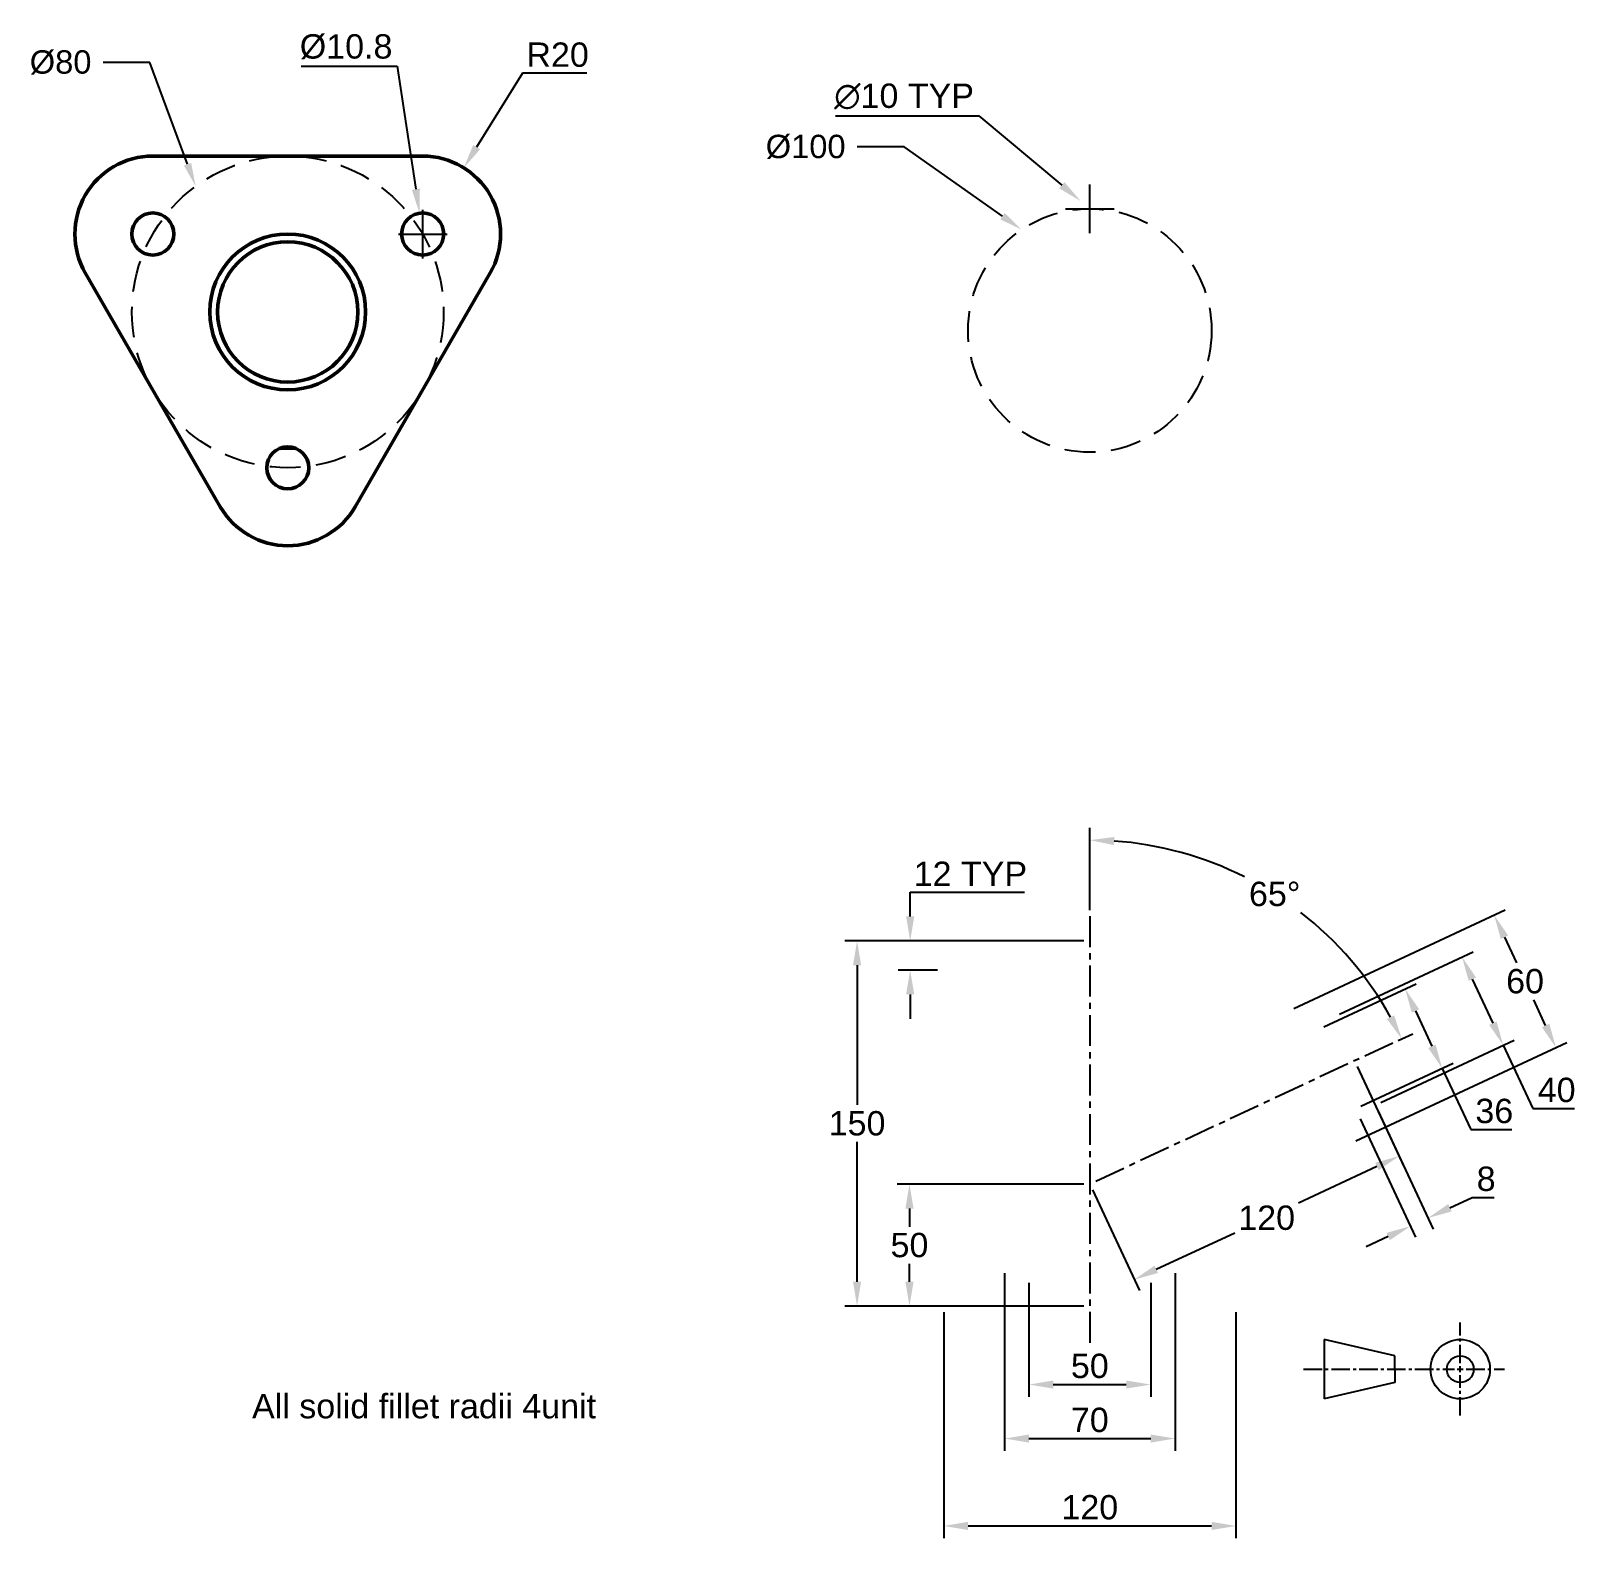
# Paper-space layout 'Layout1' of a CAD drawing. Header units: millimetres. Extents: x 59 to 217, y 15 to 170.
import ezdxf
from ezdxf import colors
from ezdxf.entities.mleader import LeaderData, LeaderLine
from ezdxf.math import Vec2, Vec3

# ---------------------------------------------------------------- set-up
doc = ezdxf.new("R2010")
doc.units = ezdxf.units.MM
for name, pattern in [('CENTER', [50.800000000000004, 31.75, -6.35, 6.35, -6.35]), ('CENTER2', [28.575000000000003, 19.05, -3.175, 3.175, -3.175]), ('HIDDEN2', [4.762499999999999, 3.175, -1.5875])]:
    doc.linetypes.add(name, pattern=pattern)
doc.layers.add('Layer1', color=252, linetype='Continuous')
doc.styles.get("Standard").update_dxf_attribs({"font": 'arial.ttf'})
doc.dimstyles.new('ISO-25', dxfattribs={"dimtxt": 2.5, "dimasz": 2.5, "dimexe": 1.25, "dimexo": 0.625, "dimtad": 1, "dimtih": 1, "dimtoh": 1, "dimdsep": 46, "dimtxsty": 'Standard', "dimcen": 2.5, "dimadec": 0, "dimazin": 0, "dimtfac": 1, "dimtofl": 0, "dimtmove": 0, "dimatfit": 3, "dimfxl": 1, "dimarcsym": 0})

# ---------------------------------------------------------------- blocks, each defined once
blk = doc.blocks.new('*U28')
at = {"color": 0, "linetype": 'CENTER2', "ltscale": 0.1, "transparency": 16777216}
for p, q in [((0, 0.6099101490619433), (0, 4.810949775116569)), ((-16.09388973256614, 0), (-0.6099101490619425, 0)), ((0.6099101490619433, 0), (4.539240065820422, 0)), ((0, -4.766075361509706), (0, -0.6099101490619434))]:
    blk.add_line(p, q, dxfattribs=at)
at = {"color": 0, "linetype": 'Continuous', "ltscale": 0.1, "transparency": 16777216}
for p, q in [((-0.3049550745309716, 0), (0.3049550745309716, 0)), ((0, -0.3049550745309716), (0, 0.3049550745309716))]:
    blk.add_line(p, q, dxfattribs=at)
blk = doc.blocks.new('*D29')
at = {"layer": 'Defpoints', "color": 0, "transparency": 16777216}
for p in [(167.2718390962896, 76.57958217067193), (143.3736723160836, 39.07958217092474), (167.2719768414809, 39.07958217092474)]:
    blk.add_point(p, dxfattribs=at)
at = {"layer": 'Layer1', "color": 0, "lineweight": -2, "transparency": 16777216}
for p, q in [((166.6468390962896, 76.57958217067193), (142.1236723160835, 76.57958217067191)), ((143.3736723160835, 74.07958217067191), (143.3736723160836, 59.73101464010256)), ((143.3736723160836, 41.57958217092474), (143.3736723160836, 55.9281497014941)), ((166.6469768414809, 39.07958217092474), (142.1236723160836, 39.07958217092474))]:
    blk.add_line(p, q, dxfattribs=at)
at = {"layer": 'Layer1', "color": 0, "transparency": 16777216}
for points in [[(142.9570056494169, 74.07958217067191), (143.7903389827502, 74.07958217067191), (143.3736723160835, 76.57958217067191)], [(142.9570056494169, 41.57958217092474), (143.7903389827502, 41.57958217092474), (143.3736723160836, 39.07958217092474)]]:
    blk.add_solid(points, dxfattribs=at)
at = {"layer": 'Layer1', "color": 0, "transparency": 16777216, "insert": (143.3736723160835, 57.82958217079828), "char_height": 2.5, "attachment_point": 5}
blk.add_mtext('150', dxfattribs=at)
blk = doc.blocks.new('*D34')
at = {"layer": 'Defpoints', "color": 0, "transparency": 16777216}
for p in [(148.7548462258328, 51.57953934975203), (167.2718390962897, 51.57953934975203), (152.2719768415823, 39.07952707284804)]:
    blk.add_point(p, dxfattribs=at)
at = {"layer": 'Layer1', "color": 0, "lineweight": -2, "transparency": 16777216}
for p, q in [((166.6468390962897, 51.57953934975203), (147.5048462258328, 51.57953934975203)), ((148.7548462258328, 49.07953934975203), (148.7548462258328, 47.23096568060426)), ((148.7548462258328, 41.57952707284804), (148.7548462258328, 43.4281007419958)), ((151.6469768415823, 39.07952707284804), (147.5048462258328, 39.07952707284804))]:
    blk.add_line(p, q, dxfattribs=at)
at = {"layer": 'Layer1', "color": 0, "transparency": 16777216}
for points in [[(148.3381795591662, 49.07953934975203), (149.1715128924995, 49.07953934975203), (148.7548462258328, 51.57953934975203)], [(148.3381795591662, 41.57952707284804), (149.1715128924995, 41.57952707284804), (148.7548462258328, 39.07952707284804)]]:
    blk.add_solid(points, dxfattribs=at)
at = {"layer": 'Layer1', "color": 0, "transparency": 16777216, "insert": (148.7548462258328, 45.32953321129998), "char_height": 2.5, "attachment_point": 5}
blk.add_mtext('50', dxfattribs=at)
blk = doc.blocks.new('*D37')
at = {"layer": 'Defpoints', "color": 0, "transparency": 16777216}
for p in [(152.2719768415823, 39.07952707284803), (182.2719768413799, 39.07963726900143), (182.2719768413799, 16.50447911727576)]:
    blk.add_point(p, dxfattribs=at)
at = {"layer": 'Layer1', "color": 0, "lineweight": -2, "transparency": 16777216}
for p, q in [((152.2719768415823, 38.45452707284803), (152.2719768415823, 15.25447911727576)), ((182.2719768413799, 38.45463726900143), (182.2719768413799, 15.25447911727576)), ((154.7719768415823, 16.50447911727576), (179.7719768413799, 16.50447911727576))]:
    blk.add_line(p, q, dxfattribs=at)
at = {"layer": 'Layer1', "color": 0, "transparency": 16777216}
for points in [[(154.7719768415823, 16.92114578394243), (154.7719768415823, 16.0878124506091), (152.2719768415823, 16.50447911727576)], [(179.7719768413799, 16.92114578394243), (179.7719768413799, 16.0878124506091), (182.2719768413799, 16.50447911727576)]]:
    blk.add_solid(points, dxfattribs=at)
at = {"layer": 'Layer1', "color": 0, "transparency": 16777216, "insert": (167.2719768414811, 18.40591158657999), "char_height": 2.5, "attachment_point": 5}
blk.add_mtext('120', dxfattribs=at)
blk = doc.blocks.new('*D38')
at = {"layer": 'Defpoints', "color": 0, "transparency": 16777216}
for p in [(158.5219621487195, 43.0795500303534), (176.0219621486012, 43.07961431144258), (176.0219621486012, 25.47529388593998)]:
    blk.add_point(p, dxfattribs=at)
at = {"layer": 'Layer1', "color": 0, "lineweight": -2, "transparency": 16777216}
for p, q in [((158.5219621487195, 42.4545500303534), (158.5219621487195, 24.22529388593998)), ((176.0219621486012, 42.45461431144258), (176.0219621486012, 24.22529388593998)), ((161.0219621487195, 25.47529388593998), (173.5219621486012, 25.47529388593998))]:
    blk.add_line(p, q, dxfattribs=at)
at = {"layer": 'Layer1', "color": 0, "transparency": 16777216}
for points in [[(161.0219621487195, 25.89196055260665), (161.0219621487195, 25.05862721927332), (158.5219621487195, 25.47529388593998)], [(173.5219621486012, 25.89196055260665), (173.5219621486012, 25.05862721927332), (176.0219621486012, 25.47529388593998)]]:
    blk.add_solid(points, dxfattribs=at)
at = {"layer": 'Layer1', "color": 0, "transparency": 16777216, "insert": (167.2719621486604, 27.37672635524421), "char_height": 2.5, "attachment_point": 5}
blk.add_mtext('70', dxfattribs=at)
blk = doc.blocks.new('*D39')
at = {"layer": 'Defpoints', "color": 0, "transparency": 16777216}
for p in [(161.021965821908, 42.07955921337261), (173.5219658218234, 42.07960512843638), (173.5219658218234, 31.02092538780539)]:
    blk.add_point(p, dxfattribs=at)
at = {"layer": 'Layer1', "color": 0, "lineweight": -2, "transparency": 16777216}
for p, q in [((161.021965821908, 41.45455921337261), (161.021965821908, 29.77092538780539)), ((173.5219658218234, 41.45460512843638), (173.5219658218234, 29.77092538780539)), ((163.521965821908, 31.02092538780539), (171.0219658218234, 31.02092538780539))]:
    blk.add_line(p, q, dxfattribs=at)
at = {"layer": 'Layer1', "color": 0, "transparency": 16777216}
for points in [[(163.521965821908, 31.43759205447206), (163.521965821908, 30.60425872113872), (161.021965821908, 31.02092538780539)], [(171.0219658218234, 31.43759205447206), (171.0219658218234, 30.60425872113872), (173.5219658218234, 31.02092538780539)]]:
    blk.add_solid(points, dxfattribs=at)
at = {"layer": 'Layer1', "color": 0, "transparency": 16777216, "insert": (167.2719658218657, 32.92235785710962), "char_height": 2.5, "attachment_point": 5}
blk.add_mtext('50', dxfattribs=at)
blk = doc.blocks.new('*D40')
at = {"layer": 'Defpoints', "color": 0, "transparency": 16777216}
for p in [(192.3480732288144, 68.78966895824524), (209.7176480102711, 65.85545550810895), (196.5742558462211, 59.72659108787856)]:
    blk.add_point(p, dxfattribs=at)
at = {"layer": 'Layer1', "color": 0, "lineweight": -2, "transparency": 16777216}
for p, q in [((192.9145155957123, 69.05380537183316), (206.6243501266602, 75.44680620565146)), ((206.548011047216, 72.65276391088396), (208.6611023559194, 68.12122497570061)), ((197.140698213119, 59.99072750146648), (210.8505327440669, 66.38372833528477)), ((209.7176480102711, 65.85545550810895), (212.7492765421377, 59.35410714110627)), ((212.7492765421377, 59.35410714110627), (217.0475371151254, 59.35410714110626))]:
    blk.add_line(p, q, dxfattribs=at)
at = {"layer": 'Layer1', "color": 0, "transparency": 16777216}
for points in [[(206.9256392918146, 72.8288548532759), (206.1703828026174, 72.47667296849201), (205.4914653928643, 74.91853337847562)], [(209.038730600518, 68.29731591809255), (208.2834741113208, 67.94513403330865), (209.7176480102711, 65.85545550810895)]]:
    blk.add_solid(points, dxfattribs=at)
at = {"layer": 'Layer1', "color": 0, "transparency": 16777216, "insert": (215.2109068286316, 61.25553961041052), "char_height": 2.5, "attachment_point": 5}
blk.add_mtext('40', dxfattribs=at)
blk = doc.blocks.new('*D41')
at = {"layer": 'Defpoints', "color": 0, "transparency": 16777216}
for p in [(190.7467667856099, 67.49127854124518), (203.4553970179625, 63.48700887258863), (194.5503311412768, 59.33450845791495)]:
    blk.add_point(p, dxfattribs=at)
at = {"layer": 'Layer1', "color": 0, "lineweight": -2, "transparency": 16777216}
for p, q in [((191.3132091525078, 67.75541495483314), (200.7847173960914, 72.17205178309479)), ((200.7083783166475, 69.37800948832728), (202.3988513636106, 65.75277834018021)), ((195.1167735081746, 59.59864487150291), (204.5882817517582, 64.01528169976454)), ((203.4553970179625, 63.48700887258863), (206.390002480521, 57.19372714916721)), ((206.390002480521, 57.19372714916721), (210.5927650998935, 57.1937271491672))]:
    blk.add_line(p, q, dxfattribs=at)
at = {"layer": 'Layer1', "color": 0, "transparency": 16777216}
for points in [[(201.0860065612461, 69.55410043071925), (200.3307500720489, 69.20191854593531), (199.6518326622956, 71.64377895591888)], [(202.7764796082092, 65.92886928257218), (202.0212231190121, 65.57668739778825), (203.4553970179625, 63.48700887258863)]]:
    blk.add_solid(points, dxfattribs=at)
at = {"layer": 'Layer1', "color": 0, "transparency": 16777216, "insert": (208.8038837902072, 59.09601227877157), "char_height": 2.5, "attachment_point": 5}
blk.add_mtext('36', dxfattribs=at)
blk = doc.blocks.new('*D42')
at = {"layer": 'Defpoints', "color": 0, "transparency": 16777216}
for p in [(187.6662964263146, 69.3649653788734), (215.1333097525188, 65.62237525509072), (194.0055703524253, 55.77034857332363)]:
    blk.add_point(p, dxfattribs=at)
at = {"layer": 'Layer1', "color": 0, "lineweight": -2, "transparency": 16777216}
for p, q in [((188.2327387932125, 69.62910179246136), (209.9269205602039, 79.74526488781638)), ((209.8505814807598, 76.95122259304888), (211.0770202675623, 74.32111612716984)), ((214.076764098167, 67.88814472268233), (212.8503253113646, 70.51825118856138)), ((194.5720127193232, 56.03448498691158), (216.2661944863146, 66.1506480822666))]:
    blk.add_line(p, q, dxfattribs=at)
at = {"layer": 'Layer1', "color": 0, "transparency": 16777216}
for points in [[(210.2282097253584, 77.12731353544083), (209.4729532361612, 76.77513165065692), (208.794035826408, 79.2169920606405)], [(214.4543923427656, 68.06423566507428), (213.6991358535684, 67.71205378029036), (215.1333097525188, 65.62237525509072)]]:
    blk.add_solid(points, dxfattribs=at)
at = {"layer": 'Layer1', "color": 0, "transparency": 16777216, "insert": (211.9636727894635, 72.41968365786559), "char_height": 2.5, "attachment_point": 5}
blk.add_mtext('60', dxfattribs=at)
blk = doc.blocks.new('*D43')
at = {"layer": 'Defpoints', "color": 0, "transparency": 16777216}
for p in [(167.2718390962896, 79.11849698600659), (191.5192512495284, 77.28029474459925), (198.3851005146327, 66.08789141930353), (167.2718390962896, 51.57953934975199), (167.2718390962896, 34.86526309186978)]:
    blk.add_point(p, dxfattribs=at)
at = {"layer": 'Layer1', "color": 0, "lineweight": -2, "transparency": 16777216}
for p, q in [((167.2718390962896, 79.74349698600659), (167.2718390962896, 88.163175222597)), ((198.9515428815306, 66.35202783289142), (200.4278731659625, 67.04045195048813))]:
    blk.add_line(p, q, dxfattribs=at)
for start, end in [(63.25533502536549, 85.94524196828819), (29.05475803171127, 52.14607188085872)]:
    blk.add_arc((167.2718390962896, 51.57953934975199), 35.33363587284502, start, end, dxfattribs=at)
at = {"layer": 'Layer1', "color": 0, "transparency": 16777216}
for points in [[(169.7555337466008, 86.40832673529945), (169.7850146262481, 87.24113843201107), (167.2718390962897, 86.91317522259699)], [(198.5301101687999, 68.92849291778109), (197.7877856010461, 68.54981273536654), (199.2949884321667, 66.5121791233123)]]:
    blk.add_solid(points, dxfattribs=at)
at = {"layer": 'Layer1', "color": 0, "transparency": 16777216, "insert": (186.2565878122386, 81.37962559437668), "char_height": 2.5, "attachment_point": 5}
blk.add_mtext('65°', dxfattribs=at)
blk = doc.blocks.new('*D44')
at = {"layer": 'Defpoints', "color": 0, "transparency": 16777216}
for p in [(148.8271857292834, 76.57952707259523), (152.271839096391, 76.57952707259523), (152.2718501160062, 73.57952707261569)]:
    blk.add_point(p, dxfattribs=at)
at = {"layer": 'Layer1', "color": 0, "lineweight": -2, "transparency": 16777216}
for p, q in [((148.8271857292834, 79.07952707259523), (148.8271857292834, 81.57952707259523)), ((148.8271857292834, 81.57952707259523), (160.5674654018619, 81.57952707259524)), ((151.646839096391, 76.57952707259523), (147.5771857292834, 76.57952707259523)), ((151.6468501160062, 73.57952707261569), (147.5771857292834, 73.57952707261569)), ((148.8271857292834, 71.07952707261569), (148.8271857292834, 68.57952707261569))]:
    blk.add_line(p, q, dxfattribs=at)
at = {"layer": 'Layer1', "color": 0, "transparency": 16777216}
for points in [[(148.4105190626168, 79.07952707259523), (149.2438523959501, 79.07952707259523), (148.8271857292834, 76.57952707259523)], [(148.4105190626168, 71.07952707261569), (149.2438523959501, 71.07952707261569), (148.8271857292834, 73.57952707261569)]]:
    blk.add_solid(points, dxfattribs=at)
at = {"layer": 'Layer1', "color": 0, "transparency": 16777216, "insert": (155.0098255655726, 83.46049569469612), "char_height": 2.5, "attachment_point": 5}
blk.add_mtext('12 TYP', dxfattribs=at)
blk = doc.blocks.new('*D46')
at = {"layer": 'Defpoints', "color": 0, "transparency": 16777216}
for p in [(166.3133130863891, 152.5487633042704), (168.2306405965727, 150.9444393909994)]:
    blk.add_point(p, dxfattribs=at)
at = {"layer": 'Layer1', "color": 0, "lineweight": -2, "transparency": 16777216}
for p, q in [((141.1672105829874, 161.2932216949802), (155.8628108558387, 161.2932216949802)), ((155.8628108558387, 161.2932216949802), (164.3959855762054, 154.1530872175414)), ((167.2719768414809, 149.2466013476349), (167.2719768414809, 154.246601347635)), ((164.7719768414809, 151.7466013476349), (169.7719768414809, 151.7466013476349))]:
    blk.add_line(p, q, dxfattribs=at)
at = {"layer": 'Layer1', "color": 0, "transparency": 16777216}
blk.add_solid([(164.6633728950839, 154.472641802572), (164.128598257327, 153.8335326325109), (166.3133130863891, 152.5487633042704)], dxfattribs=at)
at = {"layer": 'Layer1', "color": 0, "transparency": 16777216, "insert": (148.202510719413, 163.2645723088957), "char_height": 2.5, "attachment_point": 5}
blk.add_mtext('∅10 TYP', dxfattribs=at)
blk = doc.blocks.new('*D49')
at = {"layer": 'Defpoints', "color": 0, "transparency": 16777216}
for p in [(194.7616402721469, 58.88135456439696), (196.5742558462202, 59.72659108787813), (201.9876894142031, 48.11744533761658)]:
    blk.add_point(p, dxfattribs=at)
at = {"layer": 'Layer1', "color": 0, "lineweight": -2, "transparency": 16777216}
for p, q in [((196.8383922598081, 59.16014872098019), (202.5159622413789, 46.9845606038207)), ((195.0257766857348, 58.31491219749902), (200.7033466673056, 46.13932408033954)), ((204.2534588817949, 49.17399099196808), (206.5192283493867, 50.23053664631956)), ((206.5192283493867, 50.23053664631956), (208.7915680492502, 50.23053664631956)), ((197.9093043725381, 46.21566315978392), (195.6435349049463, 45.15911750543244))]:
    blk.add_line(p, q, dxfattribs=at)
at = {"layer": 'Layer1', "color": 0, "transparency": 16777216}
for points in [[(204.077367939403, 49.55161923656669), (204.4295498241868, 48.79636274736945), (201.9876894142031, 48.11744533761658)], [(197.7332134301462, 46.59329140438254), (198.08539531493, 45.8380349151853), (200.1750738401298, 47.27220881413542)]]:
    blk.add_solid(points, dxfattribs=at)
at = {"layer": 'Layer1', "color": 0, "transparency": 16777216, "insert": (207.9678981993185, 52.1319691156238), "char_height": 2.5, "attachment_point": 5}
blk.add_mtext('8', dxfattribs=at)
blk = doc.blocks.new('*D53')
at = {"layer": 'Defpoints', "color": 0, "transparency": 16777216}
for p in [(194.4611645375166, 64.2581300230644), (199.0240333034466, 54.47302637715036), (167.2718390962896, 51.579539349752)]:
    blk.add_point(p, dxfattribs=at)
at = {"layer": 'Layer1', "color": 0, "lineweight": -2, "transparency": 16777216}
for p, q in [((194.7253009511045, 63.69168765616649), (199.5523061306225, 53.34014164335455)), ((196.758263835855, 53.41648072279862), (188.6942068720555, 49.65614920478085)), ((167.5359755098775, 51.01309698285408), (172.3629806893954, 40.66155097004214)), ((174.1004773298112, 42.85098135818967), (182.1645342936107, 46.61131287620745))]:
    blk.add_line(p, q, dxfattribs=at)
at = {"layer": 'Layer1', "color": 0, "transparency": 16777216}
for points in [[(196.582172893463, 53.79410896739723), (196.9343547782469, 53.03885247820003), (199.0240333034466, 54.47302637715036)], [(173.9243863874192, 43.22860960278827), (174.2765682722031, 42.47335311359107), (171.8347078622196, 41.79443570383795)]]:
    blk.add_solid(points, dxfattribs=at)
at = {"layer": 'Layer1', "color": 0, "transparency": 16777216, "insert": (185.4293705828331, 48.13373104049414), "char_height": 2.5, "attachment_point": 5}
blk.add_mtext('120', dxfattribs=at)
blk = doc.blocks.new('*D54')
at = {"layer": 'Defpoints', "color": 0, "transparency": 16777216}
for p in [(98.44554550603277, 151.2824809032504, 530.7106518916622), (99.09671632391436, 147.0118396673305, 530.7106518916622)]:
    blk.add_point(p, dxfattribs=at)
at = {"layer": 'Layer1', "color": 0, "lineweight": -2, "transparency": 16777216}
for p, q in [((86.29768495336955, 166.3923705306311), (96.1416481184446, 166.3923705306312)), ((96.1416481184446, 166.3923705306312), (98.06871054198092, 153.753916803667)), ((98.77113091497355, 146.6471602852905), (98.77113091497355, 151.6471602852905)), ((96.27113091497355, 149.1471602852905), (101.2711309149736, 149.1471602852905))]:
    blk.add_line(p, q, dxfattribs=at)
at = {"layer": 'Layer1', "color": 0, "transparency": 16777216}
blk.add_solid([(98.48061652538368, 153.816722631009), (97.65680455857814, 153.691110976325), (98.44554550603277, 151.2824809032504)], dxfattribs=at)
at = {"layer": 'Layer1', "color": 0, "transparency": 16777216, "insert": (90.90716653590707, 168.3637211445466), "char_height": 2.5, "attachment_point": 5}
blk.add_mtext('%%C10.8', dxfattribs=at)
blk = doc.blocks.new('*D55')
at = {"layer": 'Defpoints', "color": 0, "transparency": 16777216}
for p in [(102.992058924389, 155.9430242288472, 530.7106518916622), (98.77113091497374, 149.1471602852906, 530.7106518916622)]:
    blk.add_point(p, dxfattribs=at)
at = {"layer": 'Layer1', "color": 0, "lineweight": -2, "transparency": 16777216}
for p, q in [((109.0188010802112, 165.6463216133336), (104.3110989273312, 158.0667317112086)), ((115.6090125399656, 165.6463216133336), (109.0188010802112, 165.6463216133336)), ((98.77113091497374, 146.6471602852906), (98.77113091497375, 151.6471602852907)), ((96.27113091497374, 149.1471602852906), (101.2711309149737, 149.1471602852906))]:
    blk.add_line(p, q, dxfattribs=at)
at = {"layer": 'Layer1', "color": 0, "transparency": 16777216}
blk.add_solid([(103.957147680271, 158.286571711699), (104.6650501743915, 157.8468917107183), (102.992058924389, 155.9430242288472)], dxfattribs=at)
at = {"layer": 'Layer1', "color": 0, "transparency": 16777216, "insert": (112.6264068100884, 167.5477540826379), "char_height": 2.5, "attachment_point": 5}
blk.add_mtext('R20', dxfattribs=at)

psp = doc.layouts.get("Layout1")

# ---------------------------------------------------------------- linework, layer by layer
at = {"color": 0, "linetype": 'Continuous', "lineweight": 50, "extrusion": (6.352916659051301e-15, 1, -1.143848312570467e-29)}
for p, q in [((71.05831799387157, 157.1471602852905, 530.7106518916621), (98.7711309149736, 157.1471602852904, 530.7106518916622)), ((77.98652122414688, 121.1471602852905, 530.7106518916622), (64.13011476359603, 145.1471602852906, 530.7106518916622)), ((105.6993341452491, 145.1471602852904, 530.7106518916621), (91.8429276846979, 121.1471602852904, 530.7106518916622)), ((85.73056757659678, 127.1471602852906, 530.7106518916621), (84.09888133224808, 127.1471602852907, 530.7106518916622))]:
    psp.add_line(p, q, dxfattribs=at)
for p, q in [((191.3413120286823, 35.64747396141428), (191.3413120286823, 29.54837247079485)), ((198.6006831363704, 33.97265367806739), (191.3413120286823, 35.64747396141428)), ((198.6006831363704, 32.59792321610456), (198.6006831363704, 33.97265367806739)), ((198.6006831363704, 32.59792321610456), (198.6006831363704, 31.22319275414173)), ((198.6006831363704, 31.22319275414173), (191.3413120286823, 29.54837247079485))]:
    psp.add_line(p, q)
at = {"color": 0, "linetype": 'Continuous', "lineweight": 50}
for centre, radius in [((71.05831799387155, 149.1471602852907, 530.7106518916622), 2.160000000000002), ((98.77113091497358, 149.1471602852906, 530.7106518916622), 2.159999999999992), ((84.91472445442244, 141.1471602852905, 530.7106518916622), 7.199999999999999), ((84.91472445442241, 125.1471602852906, 530.7106518916622), 2.160000000000002)]:
    psp.add_circle(centre, radius, dxfattribs=at)
at = {"color": 0, "linetype": 'Continuous', "lineweight": 50, "extrusion": (-5.551115123125785e-17, -1.104405267309417e-29, -1)}
psp.add_circle((-84.91472445442241, 141.1471602852905, -530.7106518916622), 8.000000000000012, dxfattribs=at)
for radius in [3.049550745309716, 1.374730461962825]:
    psp.add_circle((205.3121769145648, 32.59792321610456), radius)
psp.add_arc((-71.05831799387148, 149.1471602852905, -530.7106518916621), 7.999999999999978, 329.9999999999998, 90, dxfattribs=at)
at = {"color": 0, "linetype": 'Continuous', "lineweight": 50, "extrusion": (-5.551115123125785e-17, -1.060784948529333e-29, -1)}
psp.add_arc((-98.77113091497357, 149.1471602852906, -530.7106518916622), 7.999999999999997, 90, 209.9999999999999, dxfattribs=at)
at = {"color": 0, "linetype": 'Continuous', "lineweight": 50, "extrusion": (-5.551115123125785e-17, -1.064962222048366e-29, -1)}
psp.add_arc((-84.91472445442238, 125.1471602852906, -530.7106518916622), 7.999999999999999, 209.9999999999999, 329.9999999999998, dxfattribs=at)
at = {"layer": 'Layer1', "linetype": 'CENTER', "ltscale": 0.1}
for p, q in [((167.2718390962896, 79.1184969860066), (167.2718390962896, 34.86526309186979)), ((198.3851005146327, 66.08789141930352), (167.2718390962896, 51.579539349752))]:
    psp.add_line(p, q, dxfattribs=at)
at = {"layer": 'Layer1', "linetype": 'HIDDEN2'}
for centre, radius in [((84.91472445442244, 141.1471602852905), 15.99999999999992), ((167.2718390962894, 139.2466013476349), 12.50013774510717)]:
    psp.add_circle(centre, radius, dxfattribs=at)

# ---------------------------------------------------------------- block references
at = {"linetype": 'CENTER2', "ltscale": 0.1}
psp.add_blockref('*U28', (205.3121769145648, 32.59792321610456), dxfattribs=at)

# ---------------------------------------------------------------- texts
at = {"layer": 'Layer1', "insert": (81.25042694736226, 30.05398407139648), "char_height": 2.5, "attachment_point": 1}
psp.add_mtext_dynamic_manual_height_columns('All solid fillet radii 4unit', width=59.08861079328653, gutter_width=12.5, heights=[0], dxfattribs=at)

# ---------------------------------------------------------------- dimensions: what is measured, and where the dimension line sits
at = {"layer": 'Layer1'}
dim = psp.add_diameter_dim_2p(p1=(99.09671632391436, 147.0118396673305, 530.7106518916622), p2=(98.44554550603277, 151.2824809032504, 530.7106518916622), text='%%C10.8', dimstyle='ISO-25', dxfattribs=at)
dim.commit()
dim.dimension.update_dxf_attribs({"geometry": '*D54', "text_midpoint": (90.90716653590707, 166.3923705306312), "dimtype": 163})
dim = psp.add_radius_dim(center=(98.77113091497374, 149.1471602852906, 530.7106518916622), mpoint=(102.992058924389, 155.9430242288472, 530.7106518916622), text='R20', dimstyle='ISO-25', dxfattribs=at)
dim.commit()
dim.dimension.update_dxf_attribs({"geometry": '*D55', "text_midpoint": (112.6264068100884, 165.6463216133336), "dimtype": 164})
dim = psp.add_diameter_dim_2p(p1=(168.2306405965727, 150.9444393909994), p2=(166.3133130863891, 152.5487633042704), text='<> TYP', dimstyle='ISO-25', override={"dimlfac": -4}, dxfattribs=at)
dim.commit()
dim.dimension.update_dxf_attribs({"geometry": '*D46', "text_midpoint": (148.202510719413, 161.2932216949802), "dimtype": 163})
dim = psp.add_angular_dim_2l(base=(191.5192512495284, 77.28029474459925), line1=((198.3851005146327, 66.08789141930352), (167.2718390962896, 51.579539349752)), line2=((167.2718390962896, 79.1184969860066), (167.2718390962896, 34.86526309186979)), dimstyle='ISO-25', dxfattribs=at)
dim.commit()
dim.dimension.update_dxf_attribs({"geometry": '*D43', "text_midpoint": (186.2565878122386, 81.37962559437668)})
dim = psp.add_linear_dim(base=(148.8271857292834, 76.57952707259523), p1=(152.2718501160061, 73.57952707261566), p2=(152.271839096391, 76.5795270725952), angle=90, text='<> TYP', dimstyle='ISO-25', override={"dimlfac": -4}, dxfattribs=at)
dim.commit()
dim.dimension.update_dxf_attribs({"geometry": '*D44', "text_midpoint": (155.0098255655726, 83.46049569469612)})
for p1, p2, distance, picture, middle in [((187.6662964263146, 69.36496537887342), (194.0055703524254, 55.77034857332364), 23.3118811316571, '*D42', (211.9636727894635, 72.41968365786559)), ((194.7616402721469, 58.88135456439695), (196.5742558462202, 59.72659108787811), -12.809275078855137, '*D49', (207.9678981993185, 52.1319691156238))]:
    dim = psp.add_aligned_dim(p1=p1, p2=p2, distance=distance, dimstyle='ISO-25', override={"dimlfac": -4}, dxfattribs=at)
    dim.commit()
    dim.dimension.update_dxf_attribs({"geometry": picture, "text_midpoint": middle})
for base, p1, p2, picture, middle in [((143.3736723160836, 39.07958217092474), (167.2718390962896, 76.5795821706719), (167.2719768414809, 39.07958217092473), '*D29', (143.3736723160835, 57.82958217079828)), ((148.7548462258328, 51.57953934975203), (152.2719768415823, 39.07952707284803), (167.2718390962896, 51.579539349752), '*D34', (148.7548462258328, 45.32953321129998))]:
    dim = psp.add_linear_dim(base=base, p1=p1, p2=p2, angle=90, dimstyle='ISO-25', override={"dimlfac": -4}, dxfattribs=at)
    dim.commit()
    dim.dimension.update_dxf_attribs({"geometry": picture, "text_midpoint": middle})
for base, p1, p2, angle, picture, middle in [((209.7176480102711, 65.85545550810895), (192.3480732288144, 68.78966895824524), (196.5742558462211, 59.72659108787857), 294.999999999998, '*D40', (215.2109068286316, 59.35410714110628)), ((203.4553970179625, 63.48700887258863), (190.7467667856099, 67.49127854124518), (194.5503311412767, 59.33450845791494), 295.0000000000018, '*D41', (208.8038837902072, 57.1937271491672))]:
    dim = psp.add_linear_dim(base=base, p1=p1, p2=p2, angle=angle, dimstyle='ISO-25', override={"dimlfac": -4}, dxfattribs=at)
    dim.commit()
    dim.dimension.update_dxf_attribs({"geometry": picture, "text_midpoint": middle, "dimtype": 161})
dim = psp.add_aligned_dim(p1=(167.2718390962896, 51.579539349752), p2=(194.4611645375167, 64.25813002306441), distance=-10.79666729766084, text='120', dimstyle='ISO-25', dxfattribs=at)
dim.commit()
dim.dimension.update_dxf_attribs({"geometry": '*D53', "text_midpoint": (185.4293705828331, 48.13373104049414)})
for base, p1, p2, picture, middle in [((176.0219621486012, 25.47529388593998), (158.5219621487195, 43.0795500303534), (176.0219621486012, 43.07961431144258), '*D38', (167.2719621486604, 25.47529388593998)), ((182.2719768413799, 16.50447911727576), (152.2719768415823, 39.07952707284803), (182.2719768413799, 39.07963726900143), '*D37', (167.2719768414811, 16.50447911727576))]:
    dim = psp.add_linear_dim(base=base, p1=p1, p2=p2, dimstyle='ISO-25', override={"dimlfac": -4}, dxfattribs=at)
    dim.commit()
    dim.dimension.update_dxf_attribs({"geometry": picture, "text_midpoint": middle, "dimtype": 160})
dim = psp.add_linear_dim(base=(173.5219658218234, 31.02092538780539), p1=(161.021965821908, 42.07955921337261), p2=(173.5219658218234, 42.07960512843638), dimstyle='ISO-25', override={"dimlfac": -4}, dxfattribs=at)
dim.commit()
dim.dimension.update_dxf_attribs({"geometry": '*D39', "text_midpoint": (167.2719658218657, 32.92235785710962)})

# ---------------------------------------------------------------- leaders
ml = psp.add_multileader_mtext('Standard', dxfattribs=at)
ml.set_content('%%C80', color=256)
ml.set_leader_properties()
ml.build(insert=Vec2(0, 0))
ml.multileader.update_dxf_attribs({"arrow_head_size": 2.4, "scale": 0.6})
ctx = ml.context
ctx.base_point, ctx.scale, ctx.char_height, ctx.arrow_head_size, ctx.landing_gap_size, ctx.plane_origin = Vec3(57.51966302839013, 166.7653949892799), 0.6, 2.4, 2.4, 1.2, Vec3(75.45995796373188, 154.0548088165495)
ctx.text_align_type = 2
notes = []
notes.append((ctx, [(0, (1, 1, 0), (70.76059072279668, 166.7653949892799), (-1, 0), 4.8, [(0, [(75.45995796373188, 154.0548088165495)], 0, [])])]))
ctx.mtext.insert, ctx.mtext.alignment, ctx.mtext.flow_direction = Vec3(64.76059072279668, 168.0136896686796), 3, 5
ml = psp.add_multileader_mtext('Standard', dxfattribs=at)
ml.set_content('%%C100', color=256)
ml.set_leader_properties()
ml.build(insert=Vec2(0, 0))
ml.multileader.update_dxf_attribs({"arrow_head_size": 2.4, "scale": 0.6})
ctx = ml.context
ctx.base_point, ctx.scale, ctx.char_height, ctx.arrow_head_size, ctx.landing_gap_size, ctx.plane_origin = Vec3(133.0900887300204, 158.0898349075399), 0.6, 2.4, 2.4, 1.2, Vec3(160.2671367683105, 149.5997452635215)
ctx.text_align_type = 2
notes.append((ctx, [(0, (1, 1, 0), (148.1956821815893, 158.0898349075399), (-1, 0), 4.8, [(0, [(160.2671367683105, 149.5997452635215)], 0, [])])]))
ctx.mtext.insert, ctx.mtext.alignment, ctx.mtext.flow_direction = Vec3(142.1956821815893, 159.3381295869396), 3, 5
for ctx, leaders in notes:
    for number, flags, end, landing, length, lines in leaders:
        leader = LeaderData()
        leader.index, (leader.has_last_leader_line, leader.has_dogleg_vector, leader.attachment_direction) = number, flags
        leader.last_leader_point, leader.dogleg_vector, leader.dogleg_length = Vec3(end), Vec3(landing), length
        for number, points, colour, breaks in lines:
            line = LeaderLine()
            line.index, line.vertices, line.color, line.breaks = number, Vec3.list(points), colors.encode_raw_color(colour), breaks
            leader.lines.append(line)
        ctx.leaders.append(leader)

doc.saveas('drawing.dxf')
